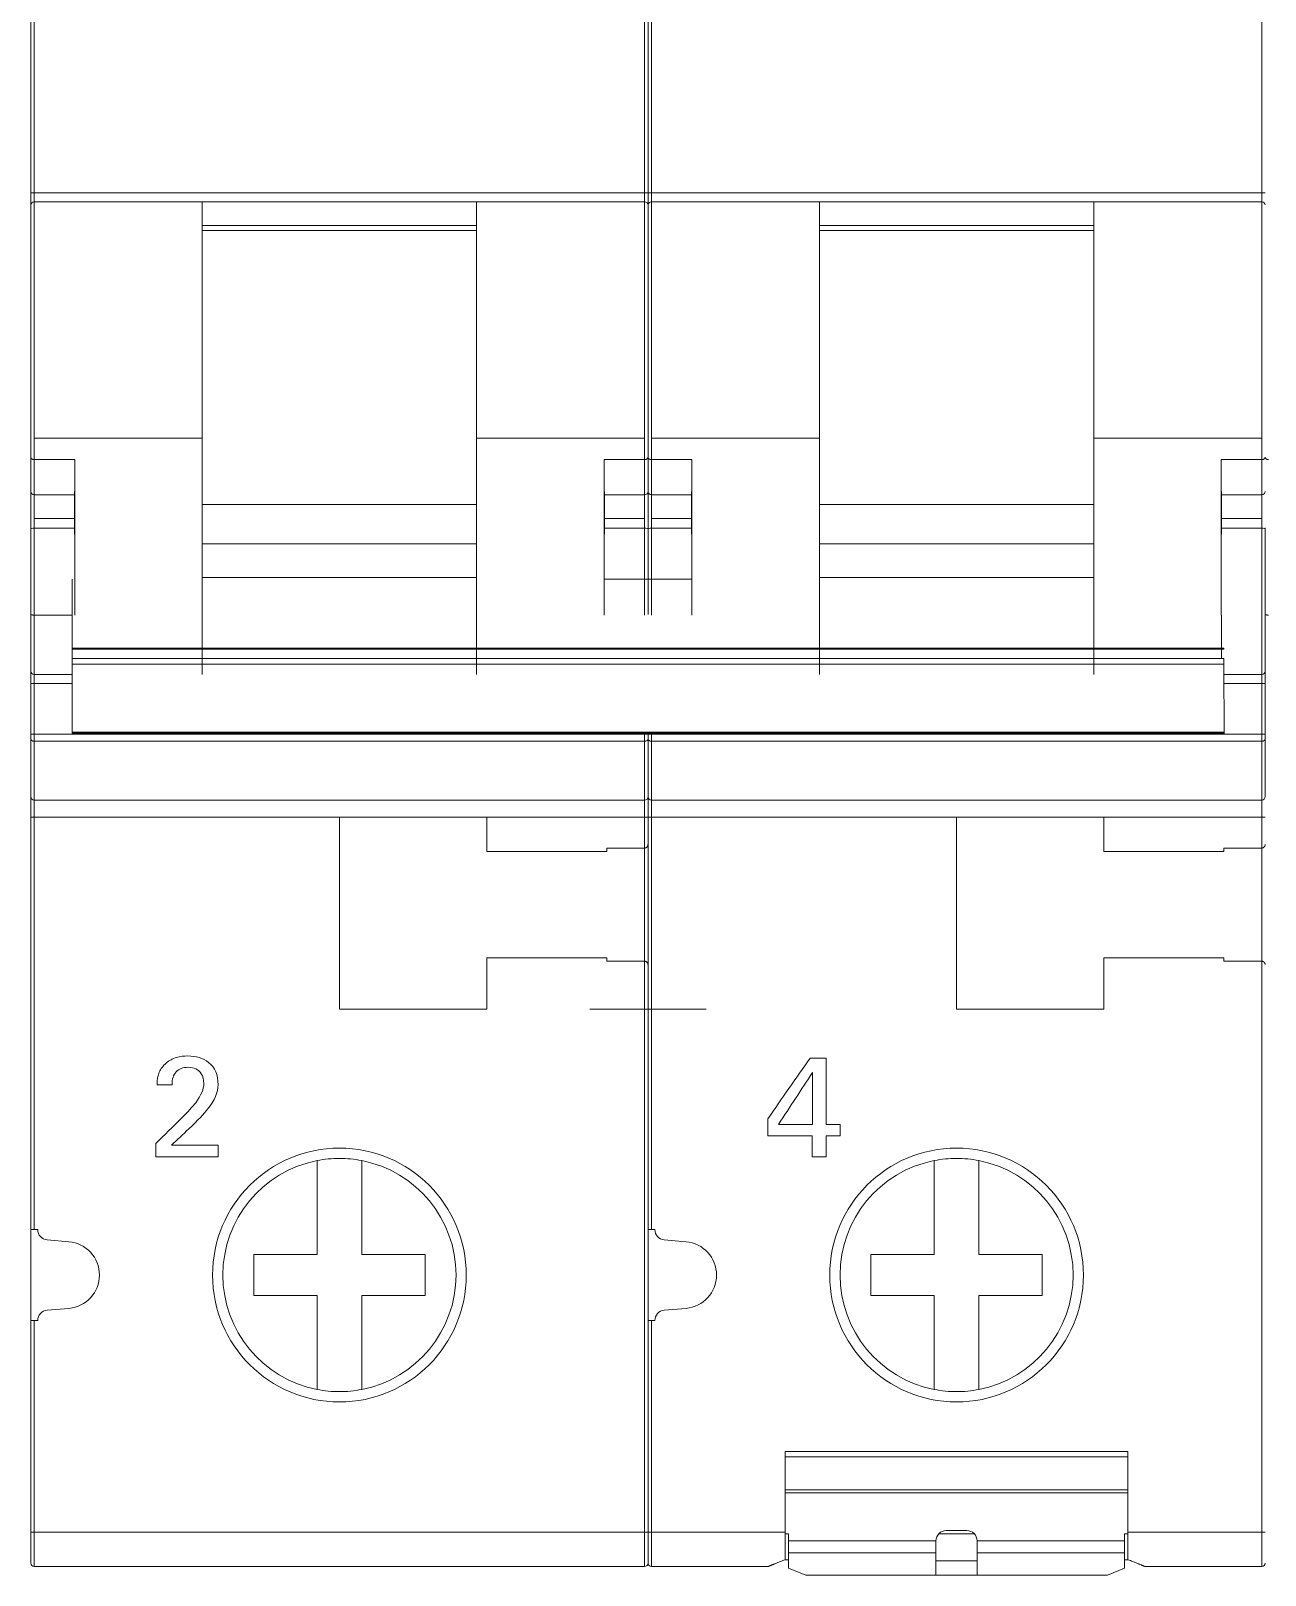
# Model space of a CAD drawing. Header units: millimetres. Extents: x -5035 to 14510, y -7775 to 12.
# Drawn here: x 1154.38 to 1190.38, y -2154.51 to -2109.48 of the extents above; entities that cross this region are included whole.
import ezdxf

# ---------------------------------------------------------------- set-up
doc = ezdxf.new("R2010")
doc.units = ezdxf.units.MM
doc.layers.add('eProC - L2', color=41, linetype='Continuous', lineweight=20)

msp = doc.modelspace()

# ---------------------------------------------------------------- linework, layer by layer
at = {"layer": 'eProC - L2'}
for p, q in [((1154.383, -2087.807), (1154.383, -2114.203)), ((1154.483, -2087.807), (1154.483, -2114.203)), ((1172.283, -2087.807), (1172.283, -2114.203)), ((1172.383, -2087.807), (1172.383, -2114.203)), ((1172.483, -2087.807), (1172.483, -2114.203)), ((1190.283, -2087.807), (1190.283, -2114.203)), ((1154.483, -2114.203), (1154.383, -2114.203)), ((1154.383, -2114.203), (1154.383, -2114.556)), ((1154.483, -2114.203), (1154.483, -2114.468)), ((1172.283, -2114.203), (1154.483, -2114.203)), ((1172.283, -2114.203), (1172.283, -2114.468)), ((1172.383, -2114.203), (1172.283, -2114.203)), ((1172.383, -2114.203), (1172.383, -2114.556)), ((1172.483, -2114.203), (1172.383, -2114.203)), ((1172.483, -2114.203), (1172.483, -2114.468)), ((1190.283, -2114.203), (1172.483, -2114.203)), ((1190.283, -2114.203), (1190.283, -2114.468)), ((1190.383, -2114.203), (1190.283, -2114.203)), ((1154.383, -2114.556), (1154.383, -2121.913)), ((1154.483, -2114.468), (1154.483, -2121.357)), ((1159.383, -2114.468), (1154.483, -2114.468)), ((1159.383, -2121.357), (1159.383, -2114.468)), ((1159.383, -2114.468), (1167.383, -2114.468)), ((1167.383, -2114.468), (1172.283, -2114.468)), ((1167.383, -2114.468), (1167.383, -2121.357)), ((1172.283, -2114.468), (1172.283, -2121.357)), ((1172.383, -2114.556), (1172.383, -2121.913)), ((1172.483, -2114.468), (1172.483, -2121.357)), ((1177.383, -2114.468), (1172.483, -2114.468)), ((1177.383, -2121.357), (1177.383, -2114.468)), ((1177.383, -2114.468), (1185.383, -2114.468)), ((1185.383, -2114.468), (1190.283, -2114.468)), ((1185.383, -2114.468), (1185.383, -2121.357)), ((1190.283, -2114.468), (1190.283, -2121.357)), ((1167.383, -2115.156), (1159.383, -2115.156)), ((1185.383, -2115.156), (1177.383, -2115.156)), ((1154.483, -2121.357), (1154.483, -2121.982)), ((1159.383, -2121.357), (1154.483, -2121.357)), ((1159.383, -2128.245), (1159.383, -2121.357)), ((1172.283, -2121.357), (1167.383, -2121.357)), ((1167.383, -2121.357), (1167.383, -2128.245)), ((1172.283, -2121.357), (1172.283, -2121.982)), ((1172.483, -2121.357), (1172.483, -2121.982)), ((1177.383, -2121.357), (1172.483, -2121.357)), ((1177.383, -2128.245), (1177.383, -2121.357)), ((1185.383, -2121.357), (1185.383, -2128.245)), ((1190.283, -2121.357), (1185.383, -2121.357)), ((1190.283, -2121.357), (1190.283, -2121.982)), ((1154.383, -2122.913), (1154.383, -2121.913)), ((1155.663, -2121.982), (1154.483, -2121.982)), ((1154.483, -2123.006), (1154.483, -2121.982)), ((1155.663, -2126.515), (1155.663, -2121.982)), ((1171.103, -2121.982), (1172.283, -2121.982)), ((1171.103, -2121.982), (1171.103, -2126.515)), ((1172.283, -2121.982), (1172.283, -2123.006)), ((1172.383, -2122.913), (1172.383, -2121.913)), ((1173.663, -2121.982), (1172.483, -2121.982)), ((1172.483, -2123.006), (1172.483, -2121.982)), ((1173.663, -2126.515), (1173.663, -2121.982)), ((1189.103, -2121.982), (1190.283, -2121.982)), ((1189.103, -2121.982), (1189.103, -2126.515)), ((1190.283, -2121.982), (1190.283, -2123.006)), ((1154.383, -2124.019), (1154.383, -2122.913)), ((1155.653, -2122.912), (1155.663, -2122.912)), ((1155.653, -2122.912), (1155.653, -2123.006)), ((1171.113, -2122.912), (1171.103, -2122.912)), ((1171.113, -2123.006), (1171.113, -2122.912)), ((1172.383, -2124.019), (1172.383, -2122.913)), ((1173.653, -2122.912), (1173.663, -2122.912)), ((1173.653, -2122.912), (1173.653, -2123.006)), ((1189.113, -2122.912), (1189.103, -2122.912)), ((1189.113, -2123.006), (1189.113, -2122.912)), ((1155.653, -2123.006), (1154.483, -2123.006)), ((1154.483, -2123.701), (1154.483, -2123.006)), ((1155.653, -2123.006), (1155.653, -2123.701)), ((1159.383, -2123.293), (1167.383, -2123.293)), ((1171.113, -2123.006), (1172.283, -2123.006)), ((1171.113, -2123.701), (1171.113, -2123.006)), ((1172.283, -2123.006), (1172.283, -2123.701)), ((1173.653, -2123.006), (1172.483, -2123.006)), ((1172.483, -2123.701), (1172.483, -2123.006)), ((1173.653, -2123.006), (1173.653, -2123.701)), ((1177.383, -2123.293), (1185.383, -2123.293)), ((1189.113, -2123.006), (1190.283, -2123.006)), ((1189.113, -2123.701), (1189.113, -2123.006)), ((1190.283, -2123.006), (1190.283, -2123.701)), ((1154.483, -2123.982), (1154.483, -2123.701)), ((1155.653, -2123.701), (1154.483, -2123.701)), ((1155.653, -2123.701), (1155.653, -2123.982)), ((1172.283, -2123.701), (1171.113, -2123.701)), ((1171.113, -2123.982), (1171.113, -2123.701)), ((1172.283, -2123.701), (1172.283, -2123.982)), ((1172.483, -2123.982), (1172.483, -2123.701)), ((1173.653, -2123.701), (1172.483, -2123.701)), ((1173.653, -2123.701), (1173.653, -2123.982)), ((1190.283, -2123.701), (1189.113, -2123.701)), ((1189.113, -2123.982), (1189.113, -2123.701)), ((1190.283, -2123.701), (1190.283, -2123.982)), ((1154.383, -2126.495), (1154.383, -2124.019)), ((1154.483, -2126.515), (1154.483, -2123.982)), ((1155.653, -2123.982), (1154.483, -2123.982)), ((1155.653, -2123.982), (1155.653, -2124.156)), ((1155.663, -2124.156), (1155.653, -2124.156)), ((1171.103, -2124.156), (1171.113, -2124.156)), ((1171.113, -2124.156), (1171.113, -2123.982)), ((1171.113, -2123.982), (1172.283, -2123.982)), ((1172.283, -2123.982), (1172.283, -2126.515)), ((1172.383, -2126.495), (1172.383, -2124.019)), ((1172.483, -2126.515), (1172.483, -2123.982)), ((1173.653, -2123.982), (1172.483, -2123.982)), ((1173.653, -2123.982), (1173.653, -2124.156)), ((1173.663, -2124.156), (1173.653, -2124.156)), ((1189.103, -2124.156), (1189.113, -2124.156)), ((1189.113, -2124.156), (1189.113, -2123.982)), ((1189.113, -2123.982), (1190.283, -2123.982)), ((1190.283, -2123.982), (1190.283, -2126.515)), ((1190.383, -2123.972), (1190.383, -2128.157)), ((1159.383, -2124.437), (1167.383, -2124.437)), ((1177.383, -2124.437), (1185.383, -2124.437)), ((1155.583, -2125.463), (1155.583, -2127.478)), ((1159.383, -2125.424), (1167.383, -2125.424)), ((1173.663, -2125.463), (1171.103, -2125.463)), ((1177.383, -2125.424), (1185.383, -2125.424)), ((1189.107, -2127.522), (1189.099, -2125.507)), ((1154.383, -2128.157), (1154.383, -2126.495)), ((1154.483, -2128.245), (1154.483, -2126.515)), ((1154.483, -2126.515), (1155.583, -2126.515)), ((1190.283, -2126.515), (1190.283, -2128.245)), ((1155.583, -2127.478), (1189.183, -2127.478)), ((1155.583, -2127.508), (1155.583, -2127.478)), ((1155.583, -2127.508), (1189.183, -2127.508)), ((1155.583, -2127.508), (1155.583, -2127.779)), ((1155.583, -2127.779), (1155.583, -2127.949)), ((1155.583, -2127.779), (1189.183, -2127.779)), ((1189.108, -2127.776), (1189.107, -2127.522)), ((1189.183, -2127.508), (1189.183, -2127.478)), ((1189.183, -2127.779), (1189.183, -2127.969)), ((1154.383, -2128.51), (1154.383, -2128.157)), ((1155.583, -2128.245), (1154.483, -2128.245)), ((1154.483, -2128.51), (1154.483, -2128.245)), ((1155.583, -2127.949), (1189.183, -2127.949)), ((1155.583, -2127.949), (1155.583, -2129.932)), ((1189.188, -2129.991), (1189.183, -2127.949)), ((1189.183, -2128.245), (1190.283, -2128.245)), ((1190.283, -2128.245), (1190.283, -2128.51)), ((1190.383, -2128.157), (1190.383, -2128.51)), ((1154.383, -2128.51), (1154.483, -2128.51)), ((1154.383, -2129.991), (1154.383, -2128.51)), ((1155.583, -2128.51), (1154.483, -2128.51)), ((1154.483, -2129.991), (1154.483, -2128.51)), ((1190.283, -2128.51), (1189.182, -2128.51)), ((1190.383, -2128.51), (1190.283, -2128.51)), ((1190.283, -2128.51), (1190.283, -2129.991)), ((1190.383, -2128.51), (1190.383, -2129.991)), ((1154.383, -2129.991), (1154.483, -2129.991)), ((1154.383, -2130.127), (1154.383, -2129.991)), ((1154.383, -2131.807), (1154.383, -2130.127)), ((1172.283, -2129.991), (1154.483, -2129.991)), ((1154.483, -2130.195), (1154.483, -2129.991)), ((1155.583, -2129.932), (1189.188, -2129.932)), ((1155.583, -2129.955), (1155.583, -2129.932)), ((1155.583, -2129.955), (1189.188, -2129.955)), ((1172.283, -2129.955), (1172.283, -2129.991)), ((1172.383, -2129.991), (1172.283, -2129.991)), ((1172.283, -2129.991), (1172.283, -2130.195)), ((1172.383, -2129.991), (1172.383, -2129.955)), ((1172.383, -2129.991), (1172.483, -2129.991)), ((1172.383, -2130.127), (1172.383, -2129.991)), ((1172.383, -2131.807), (1172.383, -2130.127)), ((1172.483, -2129.991), (1172.483, -2129.955)), ((1190.283, -2129.991), (1172.483, -2129.991)), ((1172.483, -2130.195), (1172.483, -2129.991)), ((1190.283, -2129.955), (1190.283, -2129.991)), ((1190.283, -2129.955), (1190.283, -2129.991)), ((1190.383, -2129.991), (1190.283, -2129.991)), ((1190.383, -2129.991), (1190.283, -2129.991)), ((1190.383, -2129.991), (1190.283, -2129.991)), ((1190.283, -2129.991), (1190.283, -2130.195)), ((1190.283, -2129.991), (1190.283, -2130.195)), ((1190.383, -2129.991), (1190.383, -2129.955)), ((1190.383, -2130.127), (1190.383, -2129.991)), ((1190.383, -2131.807), (1190.383, -2130.127)), ((1172.283, -2130.195), (1154.483, -2130.195)), ((1154.483, -2131.907), (1154.483, -2130.195)), ((1172.283, -2130.195), (1172.283, -2131.907)), ((1190.283, -2130.195), (1172.483, -2130.195)), ((1172.483, -2131.907), (1172.483, -2130.195)), ((1190.283, -2130.195), (1190.283, -2131.907)), ((1190.283, -2130.195), (1190.283, -2131.907)), ((1172.383, -2131.807), (1172.383, -2131.307)), ((1190.383, -2131.807), (1190.383, -2131.307)), ((1154.383, -2132.407), (1154.383, -2131.807)), ((1172.283, -2131.907), (1154.483, -2131.907)), ((1154.483, -2132.407), (1154.483, -2131.907)), ((1172.283, -2131.907), (1172.283, -2132.407)), ((1172.383, -2132.407), (1172.383, -2131.807)), ((1190.283, -2131.907), (1172.483, -2131.907)), ((1172.483, -2132.407), (1172.483, -2131.907)), ((1190.283, -2131.907), (1190.283, -2132.407)), ((1154.383, -2132.407), (1154.483, -2132.407)), ((1154.383, -2144.431), (1154.383, -2132.407)), ((1163.383, -2132.407), (1154.483, -2132.407)), ((1154.483, -2144.431), (1154.483, -2132.407)), ((1163.383, -2132.407), (1167.683, -2132.407)), ((1163.383, -2138.007), (1163.383, -2132.407)), ((1167.683, -2132.407), (1172.283, -2132.407)), ((1167.683, -2132.407), (1167.683, -2133.407)), ((1172.383, -2132.407), (1172.283, -2132.407)), ((1172.283, -2132.407), (1172.283, -2133.307)), ((1172.383, -2132.407), (1172.483, -2132.407)), ((1172.383, -2132.407), (1172.383, -2133.207)), ((1181.383, -2132.407), (1172.483, -2132.407)), ((1172.483, -2144.431), (1172.483, -2132.407)), ((1181.383, -2132.407), (1185.683, -2132.407)), ((1181.383, -2138.007), (1181.383, -2132.407)), ((1185.683, -2132.407), (1190.283, -2132.407)), ((1185.683, -2132.407), (1185.683, -2133.407)), ((1190.383, -2132.407), (1190.283, -2132.407)), ((1190.283, -2132.407), (1190.283, -2133.307)), ((1172.383, -2136.707), (1172.383, -2133.207)), ((1167.683, -2133.407), (1171.183, -2133.407)), ((1171.183, -2133.307), (1172.283, -2133.307)), ((1171.183, -2133.407), (1171.183, -2133.307)), ((1172.283, -2133.307), (1172.283, -2136.607)), ((1185.683, -2133.407), (1189.183, -2133.407)), ((1189.183, -2133.307), (1190.283, -2133.307)), ((1189.183, -2133.407), (1189.183, -2133.307)), ((1190.283, -2133.307), (1190.283, -2136.607)), ((1167.683, -2136.507), (1167.683, -2138.007)), ((1171.183, -2136.507), (1167.683, -2136.507)), ((1171.183, -2136.607), (1171.183, -2136.507)), ((1171.183, -2136.607), (1172.283, -2136.607)), ((1172.283, -2136.607), (1172.283, -2153.257)), ((1172.383, -2144.431), (1172.383, -2136.707)), ((1185.683, -2136.507), (1185.683, -2138.007)), ((1189.183, -2136.507), (1185.683, -2136.507)), ((1189.183, -2136.607), (1189.183, -2136.507)), ((1189.183, -2136.607), (1190.283, -2136.607)), ((1190.283, -2136.607), (1190.283, -2153.257)), ((1167.683, -2138.007), (1163.383, -2138.007)), ((1170.683, -2138.007), (1174.083, -2138.007)), ((1185.683, -2138.007), (1181.383, -2138.007)), ((1162.733, -2145.157), (1162.733, -2142.419)), ((1164.033, -2142.419), (1164.033, -2145.157)), ((1180.733, -2145.157), (1180.733, -2142.419)), ((1182.033, -2142.419), (1182.033, -2145.157)), ((1154.483, -2144.431), (1154.383, -2144.431)), ((1154.383, -2147.082), (1154.383, -2144.431)), ((1154.583, -2144.431), (1154.483, -2144.431)), ((1172.483, -2144.431), (1172.383, -2144.431)), ((1172.383, -2144.431), (1172.383, -2147.082)), ((1172.583, -2144.431), (1172.483, -2144.431)), ((1154.857, -2144.73), (1155.493, -2144.785)), ((1172.857, -2144.73), (1173.493, -2144.785)), ((1160.883, -2146.357), (1160.883, -2145.157)), ((1160.883, -2145.157), (1162.733, -2145.157)), ((1164.033, -2145.157), (1165.883, -2145.157)), ((1165.883, -2145.157), (1165.883, -2146.357)), ((1178.883, -2145.157), (1180.733, -2145.157)), ((1178.883, -2146.357), (1178.883, -2145.157)), ((1182.033, -2145.157), (1183.883, -2145.157)), ((1183.883, -2145.157), (1183.883, -2146.357)), ((1155.493, -2146.728), (1154.857, -2146.783)), ((1162.733, -2146.357), (1160.883, -2146.357)), ((1162.733, -2149.094), (1162.733, -2146.357)), ((1165.883, -2146.357), (1164.033, -2146.357)), ((1164.033, -2146.357), (1164.033, -2149.094)), ((1173.493, -2146.728), (1172.857, -2146.783)), ((1180.733, -2146.357), (1178.883, -2146.357)), ((1180.733, -2149.094), (1180.733, -2146.357)), ((1182.033, -2146.357), (1182.033, -2149.094)), ((1183.883, -2146.357), (1182.033, -2146.357)), ((1154.383, -2147.082), (1154.483, -2147.082)), ((1154.383, -2153.257), (1154.383, -2147.082)), ((1154.483, -2153.257), (1154.483, -2147.082)), ((1154.583, -2147.082), (1154.483, -2147.082)), ((1172.383, -2153.257), (1172.383, -2147.082)), ((1172.383, -2147.082), (1172.483, -2147.082)), ((1172.483, -2153.257), (1172.483, -2147.082)), ((1172.583, -2147.082), (1172.483, -2147.082)), ((1186.383, -2150.907), (1176.383, -2150.907)), ((1176.383, -2152.018), (1176.383, -2150.907)), ((1176.383, -2151.057), (1186.383, -2151.057)), ((1186.383, -2150.907), (1186.383, -2152.018)), ((1186.383, -2152.018), (1176.383, -2152.018)), ((1176.383, -2153.257), (1176.383, -2152.018)), ((1176.383, -2152.107), (1186.383, -2152.107)), ((1186.383, -2152.018), (1186.383, -2153.257)), ((1154.383, -2153.257), (1154.483, -2153.257)), ((1154.383, -2154.157), (1154.383, -2153.257)), ((1158.383, -2153.257), (1154.483, -2153.257)), ((1154.483, -2154.257), (1154.483, -2153.257)), ((1168.383, -2153.257), (1154.483, -2153.257)), ((1168.383, -2153.257), (1172.283, -2153.257)), ((1172.283, -2153.257), (1168.383, -2153.257)), ((1172.383, -2153.257), (1172.283, -2153.257)), ((1172.283, -2153.257), (1172.283, -2154.257)), ((1172.383, -2153.257), (1172.483, -2153.257)), ((1172.383, -2154.157), (1172.383, -2153.257)), ((1176.383, -2153.257), (1172.483, -2153.257)), ((1172.483, -2154.257), (1172.483, -2153.257)), ((1176.383, -2153.257), (1172.483, -2153.257)), ((1176.383, -2153.257), (1176.383, -2154.057)), ((1176.383, -2153.307), (1176.483, -2153.307)), ((1176.483, -2153.307), (1176.483, -2153.507)), ((1180.783, -2153.507), (1176.483, -2153.507)), ((1176.483, -2153.857), (1176.483, -2153.507)), ((1180.783, -2153.507), (1180.783, -2153.857)), ((1180.859, -2153.307), (1181.906, -2153.307)), ((1181.083, -2153.207), (1181.683, -2153.207)), ((1186.283, -2153.507), (1181.983, -2153.507)), ((1181.983, -2153.857), (1181.983, -2153.507)), ((1186.283, -2153.507), (1186.283, -2153.307)), ((1186.283, -2153.307), (1186.383, -2153.307)), ((1186.283, -2153.507), (1186.283, -2153.857)), ((1186.383, -2153.257), (1190.283, -2153.257)), ((1190.283, -2153.257), (1186.383, -2153.257)), ((1186.383, -2154.057), (1186.383, -2153.257)), ((1190.383, -2153.257), (1190.283, -2153.257)), ((1190.283, -2153.257), (1190.283, -2154.257)), ((1176.483, -2153.857), (1180.783, -2153.857)), ((1176.483, -2153.857), (1176.483, -2154.307)), ((1180.783, -2154.507), (1180.783, -2153.857)), ((1181.983, -2153.857), (1186.283, -2153.857)), ((1181.983, -2153.857), (1181.983, -2154.507)), ((1186.283, -2154.307), (1186.283, -2153.857)), ((1168.883, -2154.257), (1154.483, -2154.257)), ((1168.883, -2154.257), (1172.283, -2154.257)), ((1175.883, -2154.257), (1172.483, -2154.257)), ((1176.483, -2154.057), (1176.383, -2154.057)), ((1176.483, -2154.307), (1176.983, -2154.507)), ((1180.783, -2154.092), (1181.983, -2154.092)), ((1185.783, -2154.507), (1186.283, -2154.307)), ((1186.383, -2154.057), (1186.283, -2154.057)), ((1186.883, -2154.257), (1190.283, -2154.257)), ((1176.983, -2154.507), (1180.783, -2154.507)), ((1180.783, -2154.507), (1181.983, -2154.507)), ((1181.983, -2154.507), (1185.783, -2154.507))]:
    msp.add_line(p, q, dxfattribs=at)
for centre, radius, start, end in [((1154.483, -2131.807), 0.1, 180, 270), ((1172.483, -2131.807), 0.1, 180, 270), ((1163.383, -2145.757), 3.4, 101.0215, 258.9785), ((1163.383, -2145.757), 3.4, 90, 101.0215), ((1163.383, -2145.757), 3.4, 78.9785, 90), ((1163.383, -2145.757), 3.4, 281.0215, 78.9785), ((1181.383, -2145.757), 3.4, 101.0215, 258.9785), ((1181.383, -2145.757), 3.4, 90, 101.0215), ((1181.383, -2145.757), 3.4, 78.9785, 90), ((1181.383, -2145.757), 3.4, 281.0215, 78.9785), ((1154.883, -2144.431), 0.3, 180, 265), ((1172.883, -2144.431), 0.3, 180, 265), ((1154.883, -2147.082), 0.3, 95, 180), ((1172.883, -2147.082), 0.3, 95, 180), ((1163.383, -2145.757), 3.4, 258.9785, 270), ((1163.383, -2145.757), 3.4, 270, 281.0215), ((1181.383, -2145.757), 3.4, 258.9785, 270), ((1181.383, -2145.757), 3.4, 270, 281.0215), ((1154.483, -2154.157), 0.1, 180, 270), ((1172.483, -2154.157), 0.1, 180, 270)]:
    msp.add_arc(centre, radius, start, end, dxfattribs=at)
at = {"layer": 'eProC - L2', "extrusion": (0, 0, -1)}
for centre, radius, start, end in [((-1172.283, -2131.807), 0.1, 180, 270), ((-1190.283, -2131.807), 0.1, 180, 270), ((-1163.383, -2145.757), 3.7, 270, 90), ((-1163.383, -2145.757), 3.7, 90, 270), ((-1181.383, -2145.757), 3.7, 270, 90), ((-1181.383, -2145.757), 3.7, 90, 270), ((-1155.408, -2145.757), 0.975, 95, 265), ((-1173.408, -2145.757), 0.975, 95, 265), ((-1181.083, -2153.507), 0.3, 0, 90), ((-1181.683, -2153.507), 0.3, 90, 180), ((-1172.283, -2154.157), 0.1, 180, 270), ((-1190.283, -2154.157), 0.1, 180, 270)]:
    msp.add_arc(centre, radius, start, end, dxfattribs=at)
at = {"layer": 'eProC - L2'}
for centre, major_axis, ratio, start_param, end_param in [((1154.483, -2114.556), (0.1, 0), 0.883126, 1.570796, 3.14159), ((1172.283, -2114.556), (0.1, 0), 0.883126, 0.000004, 1.570442), ((1172.483, -2114.556), (0.1, 0), 0.883126, 1.570796, 3.141588), ((1190.283, -2114.556), (0.1, 0), 0.883126, 0.000004, 1.570442), ((1154.483, -2122.913), (-0.1, 0), 0.927184, 0, 1.570796), ((1172.283, -2122.913), (0.1, 0), 0.927184, 4.712389, 6.283185), ((1172.483, -2122.913), (-0.1, 0), 0.927184, 0, 1.570796), ((1190.283, -2122.913), (0.1, 0), 0.927184, 4.712389, 6.283185), ((1154.483, -2124.019), (-0.1, 0), 0.374607, 4.712389, 6.283185), ((1172.283, -2124.019), (0.1, 0), 0.374607, 0, 1.570796), ((1172.483, -2124.019), (-0.1, 0), 0.374607, 4.712389, 6.283185), ((1190.283, -2124.019), (0.1, 0), 0.374607, 0, 1.570796), ((1154.483, -2128.157), (-0.1, 0), 0.883126, 0, 1.570797), ((1190.283, -2128.157), (0.1, 0), 0.883126, 4.71239, 6.283184), ((1154.483, -2130.127), (-0.1, 0), 0.679711, 0, 1.570796), ((1172.283, -2130.127), (0.1, 0), 0.679711, 4.712389, 6.283185), ((1172.483, -2130.127), (-0.1, 0), 0.679711, 0, 1.570796), ((1190.283, -2130.127), (0.1, 0), 0.679711, 4.712389, 6.283185), ((1190.283, -2130.127), (0.1, 0), 0.679711, 4.712389, 6.283185)]:
    msp.add_ellipse(centre, major_axis=major_axis, ratio=ratio, start_param=start_param, end_param=end_param, dxfattribs=at)
for points, knots in [([(1159.383, -2115.299), (1159.688, -2115.299), (1160.355, -2115.299), (1161.438, -2115.299), (1162.688, -2115.299), (1164.105, -2115.299), (1165.688, -2115.299), (1166.799, -2115.299), (1167.383, -2115.299)], [0, 0, 0, 0, 0.114583, 0.25, 0.40625, 0.583333, 0.78125, 1, 1, 1, 1]), ([(1177.383, -2115.299), (1177.688, -2115.299), (1178.355, -2115.299), (1179.438, -2115.299), (1180.688, -2115.299), (1182.105, -2115.299), (1183.688, -2115.299), (1184.799, -2115.299), (1185.383, -2115.299)], [0, 0, 0, 0, 0.114583, 0.25, 0.40625, 0.583333, 0.78125, 1, 1, 1, 1]), ([(1158.065, -2140.208), (1158.065, -2140.059), (1158.086, -2139.937), (1158.173, -2139.745), (1158.238, -2139.658), (1158.419, -2139.5), (1158.518, -2139.445), (1158.737, -2139.384), (1158.846, -2139.369), (1159.203, -2139.369), (1159.407, -2139.431), (1159.75, -2139.703), (1159.843, -2139.921), (1159.843, -2140.427), (1159.742, -2140.665), (1159.439, -2141.05), (1159.255, -2141.241), (1158.819, -2141.656), (1158.651, -2141.815), (1158.483, -2141.974)], [0, 0, 0, 0, 0.078988, 0.078988, 0.157741, 0.157741, 0.236121, 0.236121, 0.3145, 0.3145, 0.494993, 0.494993, 0.707615, 0.707615, 0.869613, 0.869613, 0.949851, 0.949851, 1, 1, 1, 1]), ([(1158.023, -2141.925), (1158.274, -2141.678), (1158.525, -2141.432), (1158.967, -2140.997), (1159.105, -2140.846), (1159.349, -2140.522), (1159.427, -2140.336), (1159.427, -2140.064), (1159.402, -2139.968), (1159.275, -2139.764), (1159.147, -2139.701), (1158.815, -2139.701), (1158.698, -2139.745), (1158.541, -2139.92), (1158.501, -2140.045), (1158.501, -2140.208)], [0, 0, 0, 0, 0.120239, 0.120239, 0.212026, 0.212026, 0.380644, 0.380644, 0.497317, 0.497317, 0.679788, 0.679788, 0.839548, 0.839548, 1, 1, 1, 1]), ([(1175.883, -2154.257), (1175.883, -2154.257), (1175.883, -2154.256), (1175.885, -2154.255), (1175.889, -2154.254), (1175.894, -2154.252), (1175.901, -2154.249), (1175.91, -2154.246), (1175.921, -2154.241), (1175.933, -2154.236), (1175.948, -2154.23), (1175.966, -2154.223), (1175.986, -2154.215), (1176.01, -2154.206), (1176.038, -2154.195), (1176.069, -2154.182), (1176.106, -2154.167), (1176.147, -2154.151), (1176.195, -2154.132), (1176.249, -2154.11), (1176.311, -2154.085), (1176.358, -2154.066), (1176.383, -2154.057)], [0, 0, 0, 0, 0.046922, 0.097084, 0.147246, 0.197408, 0.24757, 0.297732, 0.347894, 0.398056, 0.448218, 0.49838, 0.548542, 0.598704, 0.648866, 0.699028, 0.74919, 0.799352, 0.849514, 0.899676, 0.949838, 1, 1, 1, 1]), ([(1186.883, -2154.257), (1186.883, -2154.257), (1186.882, -2154.256), (1186.88, -2154.255), (1186.876, -2154.254), (1186.871, -2154.252), (1186.864, -2154.249), (1186.856, -2154.246), (1186.845, -2154.241), (1186.832, -2154.236), (1186.817, -2154.23), (1186.8, -2154.223), (1186.779, -2154.215), (1186.755, -2154.206), (1186.728, -2154.195), (1186.696, -2154.182), (1186.66, -2154.167), (1186.619, -2154.151), (1186.571, -2154.132), (1186.517, -2154.11), (1186.455, -2154.085), (1186.408, -2154.066), (1186.383, -2154.057)], [0, 0, 0, 0, 0.046922, 0.097084, 0.147246, 0.197408, 0.24757, 0.297732, 0.347894, 0.398056, 0.448218, 0.49838, 0.548542, 0.598704, 0.648866, 0.699028, 0.74919, 0.799352, 0.849514, 0.899676, 0.949838, 1, 1, 1, 1])]:
    msp.add_open_spline(points, degree=3, knots=knots, dxfattribs=at)
for points in [[(1154.383, -2121.913), (1154.383, -2121.915), (1154.383, -2121.921), (1154.385, -2121.929), (1154.389, -2121.937), (1154.394, -2121.945), (1154.401, -2121.953), (1154.409, -2121.96), (1154.418, -2121.966), (1154.429, -2121.972), (1154.441, -2121.976), (1154.454, -2121.98), (1154.468, -2121.982), (1154.478, -2121.982), (1154.483, -2121.982)], [(1172.383, -2121.913), (1172.383, -2121.915), (1172.382, -2121.921), (1172.38, -2121.929), (1172.377, -2121.937), (1172.372, -2121.945), (1172.365, -2121.953), (1172.357, -2121.96), (1172.347, -2121.966), (1172.337, -2121.972), (1172.325, -2121.976), (1172.312, -2121.98), (1172.298, -2121.982), (1172.288, -2121.982), (1172.283, -2121.982)], [(1172.383, -2121.913), (1172.383, -2121.915), (1172.383, -2121.921), (1172.385, -2121.929), (1172.389, -2121.937), (1172.394, -2121.945), (1172.401, -2121.953), (1172.409, -2121.96), (1172.418, -2121.966), (1172.429, -2121.972), (1172.441, -2121.976), (1172.454, -2121.98), (1172.468, -2121.982), (1172.478, -2121.982), (1172.483, -2121.982)], [(1190.383, -2121.913), (1190.383, -2121.915), (1190.382, -2121.921), (1190.38, -2121.929), (1190.377, -2121.937), (1190.372, -2121.945), (1190.365, -2121.953), (1190.357, -2121.96), (1190.347, -2121.966), (1190.337, -2121.972), (1190.325, -2121.976), (1190.312, -2121.98), (1190.298, -2121.982), (1190.288, -2121.982), (1190.283, -2121.982)], [(1190.383, -2121.913), (1190.383, -2121.915), (1190.383, -2121.921), (1190.385, -2121.929), (1190.389, -2121.937), (1190.394, -2121.945), (1190.401, -2121.953), (1190.409, -2121.96), (1190.418, -2121.966), (1190.429, -2121.972), (1190.441, -2121.976), (1190.454, -2121.98), (1190.468, -2121.982), (1190.478, -2121.982), (1190.483, -2121.982)], [(1154.383, -2126.495), (1154.383, -2126.495), (1154.383, -2126.497), (1154.385, -2126.499), (1154.389, -2126.502), (1154.394, -2126.504), (1154.401, -2126.506), (1154.409, -2126.508), (1154.418, -2126.51), (1154.429, -2126.512), (1154.441, -2126.513), (1154.454, -2126.514), (1154.468, -2126.515), (1154.478, -2126.515), (1154.483, -2126.515)], [(1190.383, -2126.495), (1190.383, -2126.495), (1190.383, -2126.497), (1190.385, -2126.499), (1190.389, -2126.502), (1190.394, -2126.504), (1190.401, -2126.506), (1190.409, -2126.508), (1190.418, -2126.51), (1190.429, -2126.512), (1190.441, -2126.513), (1190.454, -2126.514), (1190.468, -2126.515), (1190.478, -2126.515), (1190.483, -2126.515)], [(1172.383, -2133.207), (1172.383, -2133.21), (1172.382, -2133.216), (1172.381, -2133.227), (1172.378, -2133.237), (1172.375, -2133.247), (1172.37, -2133.257), (1172.363, -2133.266), (1172.356, -2133.275), (1172.347, -2133.283), (1172.337, -2133.291), (1172.326, -2133.297), (1172.313, -2133.302), (1172.299, -2133.306), (1172.288, -2133.307), (1172.283, -2133.307)], [(1190.383, -2133.207), (1190.383, -2133.21), (1190.382, -2133.216), (1190.381, -2133.227), (1190.378, -2133.237), (1190.375, -2133.247), (1190.37, -2133.257), (1190.363, -2133.266), (1190.356, -2133.275), (1190.347, -2133.283), (1190.337, -2133.291), (1190.326, -2133.297), (1190.313, -2133.302), (1190.299, -2133.306), (1190.288, -2133.307), (1190.283, -2133.307)], [(1172.383, -2136.707), (1172.383, -2136.703), (1172.382, -2136.697), (1172.381, -2136.686), (1172.378, -2136.676), (1172.375, -2136.666), (1172.37, -2136.656), (1172.363, -2136.647), (1172.356, -2136.638), (1172.347, -2136.63), (1172.337, -2136.622), (1172.326, -2136.616), (1172.313, -2136.611), (1172.299, -2136.607), (1172.288, -2136.607), (1172.283, -2136.607)], [(1190.383, -2136.707), (1190.383, -2136.703), (1190.382, -2136.697), (1190.381, -2136.686), (1190.378, -2136.676), (1190.375, -2136.666), (1190.37, -2136.656), (1190.363, -2136.647), (1190.356, -2136.638), (1190.347, -2136.63), (1190.337, -2136.622), (1190.326, -2136.616), (1190.313, -2136.611), (1190.299, -2136.607), (1190.288, -2136.607), (1190.283, -2136.607)], [(1175.875, -2141.206), (1176.287, -2140.614), (1176.698, -2140.023), (1177.109, -2139.431)], [(1177.109, -2139.431), (1177.265, -2139.431), (1177.42, -2139.431), (1177.575, -2139.431)], [(1177.575, -2139.431), (1177.575, -2140.075), (1177.575, -2140.72), (1177.575, -2141.364)], [(1177.185, -2139.847), (1176.853, -2140.352), (1176.522, -2140.858), (1176.19, -2141.364)], [(1177.185, -2141.364), (1177.185, -2140.858), (1177.185, -2140.352), (1177.185, -2139.847)], [(1158.501, -2140.208), (1158.355, -2140.208), (1158.21, -2140.208), (1158.065, -2140.208)], [(1175.875, -2141.7), (1175.875, -2141.535), (1175.875, -2141.37), (1175.875, -2141.206)], [(1176.19, -2141.364), (1176.522, -2141.364), (1176.853, -2141.364), (1177.185, -2141.364)], [(1177.575, -2141.364), (1177.713, -2141.364), (1177.852, -2141.364), (1177.99, -2141.364)], [(1177.99, -2141.364), (1177.99, -2141.476), (1177.99, -2141.588), (1177.99, -2141.7)], [(1177.172, -2141.7), (1176.74, -2141.7), (1176.307, -2141.7), (1175.875, -2141.7)], [(1177.172, -2142.307), (1177.172, -2142.104), (1177.172, -2141.902), (1177.172, -2141.7)], [(1177.575, -2141.7), (1177.575, -2141.902), (1177.575, -2142.104), (1177.575, -2142.307)], [(1177.99, -2141.7), (1177.852, -2141.7), (1177.713, -2141.7), (1177.575, -2141.7)], [(1158.023, -2142.307), (1158.023, -2142.179), (1158.023, -2142.052), (1158.023, -2141.925)], [(1158.483, -2141.974), (1158.936, -2141.974), (1159.39, -2141.974), (1159.843, -2141.974)], [(1159.843, -2141.974), (1159.843, -2142.085), (1159.843, -2142.196), (1159.843, -2142.307)], [(1159.843, -2142.307), (1159.236, -2142.307), (1158.63, -2142.307), (1158.023, -2142.307)], [(1177.575, -2142.307), (1177.441, -2142.307), (1177.306, -2142.307), (1177.172, -2142.307)]]:
    msp.add_open_spline(points, degree=3, dxfattribs=at)

doc.saveas('drawing.dxf')
